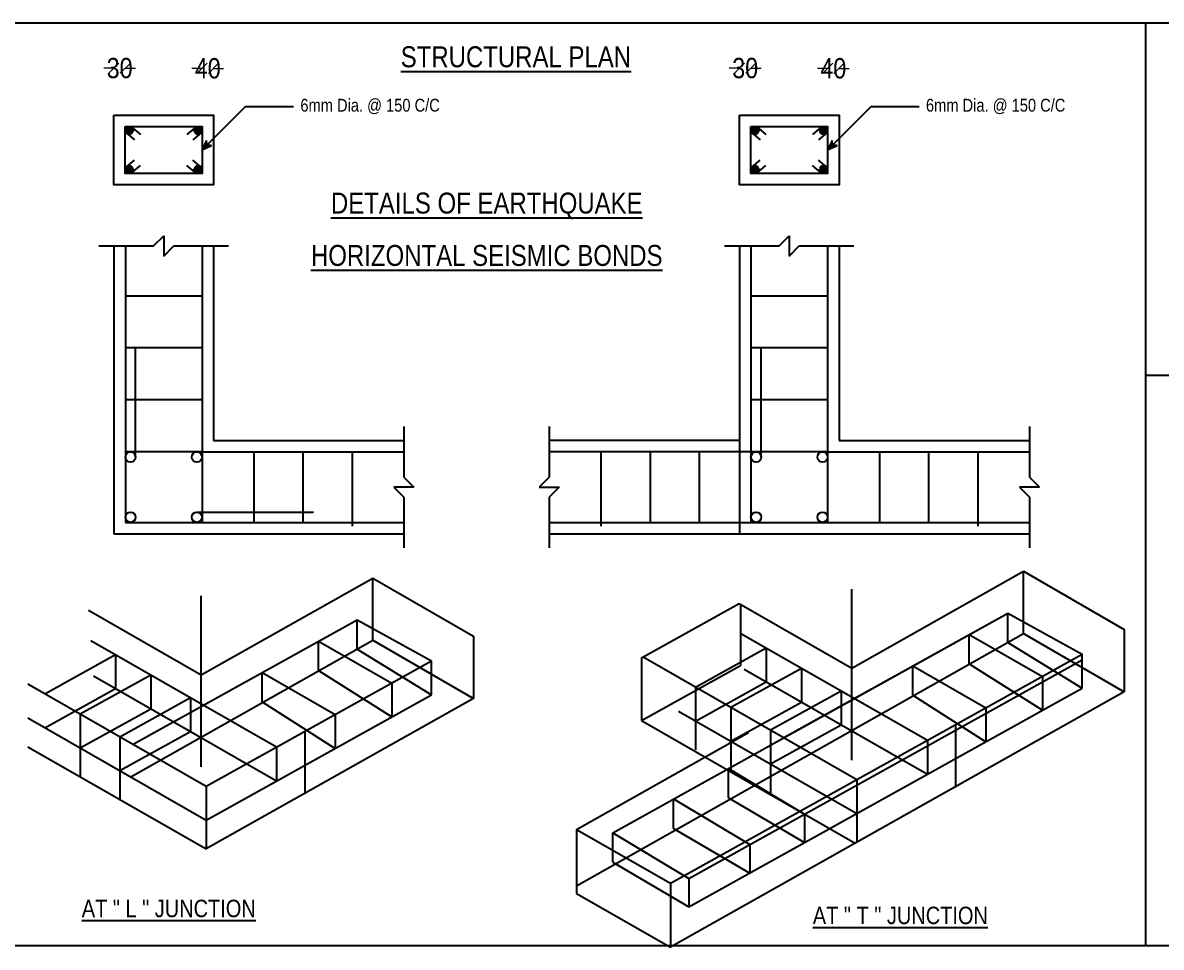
# Model space of a CAD drawing. Header units: metres. Extents: x 2865 to 2957, y -495 to -392.
# Drawn here: x 2911.56 to 2927.67, y -495.2 to -482.12 of the extents above; entities that cross this region are included whole.
import ezdxf

# ---------------------------------------------------------------- set-up
doc = ezdxf.new("R2010")
doc.units = ezdxf.units.M
doc.header["$LTSCALE"] = 12.7
doc.layers.get('Defpoints').update_dxf_attribs({"color": 140})
doc.styles.add('Annotative', font='ARIALN.TTF')
doc.styles.get("Standard").update_dxf_attribs({"font": 'ARIALN.TTF'})
doc.dimstyles.new('BLD OUTER', dxfattribs={"dimscale": 0.096, "dimtxt": 3, "dimasz": 1.5, "dimexe": 1.524, "dimexo": 3.96875, "dimgap": 0.889, "dimtad": 0, "dimzin": 0, "dimdsep": 46, "dimtxsty": 'Annotative', "dimblk": 'OBLIQUE', "dimcen": 0, "dimdle": 1.5, "dimclrd": 256, "dimadec": 0, "dimazin": 0, "dimtfac": 1, "dimtofl": 0, "dimtmove": 0, "dimatfit": 3, "dimldrblk": 'OPEN', "dimfxl": 0, "dimtolj": 1, "dimtzin": 0, "dimlwd": 18, "dimlwe": 18, "dimarcsym": 0})

# ---------------------------------------------------------------- blocks, each defined once
blk = doc.blocks.new('_Oblique')
at = {"color": 0, "linetype": 'ByBlock', "lineweight": -2}
blk.add_line((-0.5, -0.5), (0.5, 0.5), dxfattribs=at)
blk = doc.blocks.new('*D43')
at = {"lineweight": 18}
for p, q in [((2912.846, -482.76), (2912.702, -482.76)), ((2913.008, -482.76), (2913.152, -482.76))]:
    blk.add_line(p, q, dxfattribs=at)
at = {"layer": 'Defpoints', "color": 0}
for p in [(2912.846, -482.76), (2912.846, -483.374), (2913.008, -483.374)]:
    blk.add_point(p, dxfattribs=at)
at = {"lineweight": 18, "xscale": 0.144, "yscale": 0.144, "zscale": 0.144}
blk.add_blockref('_Oblique', (2912.846, -482.76), dxfattribs=at)
at = {"lineweight": 18, "xscale": 0.144, "yscale": 0.144, "zscale": 0.144, "rotation": 180}
blk.add_blockref('_Oblique', (2913.008, -482.76), dxfattribs=at)
at = {"color": 0, "insert": (2912.927, -482.76), "char_height": 0.288, "attachment_point": 5, "style": 'Annotative'}
blk.add_mtext('\\A1;30', dxfattribs=at)
blk = doc.blocks.new('_Open')
at = {"color": 0, "linetype": 'ByBlock', "lineweight": -2}
for p, q in [((-1, 0.17), (0, 0)), ((-1, -0.17), (0, 0)), ((0, 0), (-1, 0))]:
    blk.add_line(p, q, dxfattribs=at)
blk = doc.blocks.new('*D44')
at = {"lineweight": 18}
for p, q in [((2914.093, -482.763), (2913.949, -482.763)), ((2914.256, -482.763), (2914.4, -482.763))]:
    blk.add_line(p, q, dxfattribs=at)
at = {"layer": 'Defpoints', "color": 0}
for p in [(2914.256, -482.763), (2914.093, -483.374), (2914.256, -483.374)]:
    blk.add_point(p, dxfattribs=at)
at = {"lineweight": 18, "xscale": 0.144, "yscale": 0.144, "zscale": 0.144}
blk.add_blockref('_Oblique', (2914.093, -482.763), dxfattribs=at)
at = {"lineweight": 18, "xscale": 0.144, "yscale": 0.144, "zscale": 0.144, "rotation": 180}
blk.add_blockref('_Oblique', (2914.256, -482.763), dxfattribs=at)
at = {"color": 0, "insert": (2914.175, -482.763), "char_height": 0.288, "attachment_point": 5, "style": 'Annotative'}
blk.add_mtext('\\A1;40', dxfattribs=at)
blk = doc.blocks.new('*D45')
at = {"lineweight": 18}
for p, q in [((2922.951, -482.763), (2922.807, -482.763)), ((2923.113, -482.763), (2923.257, -482.763))]:
    blk.add_line(p, q, dxfattribs=at)
at = {"layer": 'Defpoints', "color": 0}
for p in [(2923.113, -482.763), (2922.951, -483.374), (2923.113, -483.374)]:
    blk.add_point(p, dxfattribs=at)
at = {"lineweight": 18, "xscale": 0.144, "yscale": 0.144, "zscale": 0.144}
blk.add_blockref('_Oblique', (2922.951, -482.763), dxfattribs=at)
at = {"lineweight": 18, "xscale": 0.144, "yscale": 0.144, "zscale": 0.144, "rotation": 180}
blk.add_blockref('_Oblique', (2923.113, -482.763), dxfattribs=at)
at = {"color": 0, "insert": (2923.032, -482.763), "char_height": 0.288, "attachment_point": 5, "style": 'Annotative'}
blk.add_mtext('\\A1;40', dxfattribs=at)
blk = doc.blocks.new('*D46')
at = {"lineweight": 18}
for p, q in [((2921.703, -482.76), (2921.559, -482.76)), ((2921.865, -482.76), (2922.009, -482.76))]:
    blk.add_line(p, q, dxfattribs=at)
at = {"layer": 'Defpoints', "color": 0}
for p in [(2921.703, -482.76), (2921.703, -483.374), (2921.865, -483.374)]:
    blk.add_point(p, dxfattribs=at)
at = {"lineweight": 18, "xscale": 0.144, "yscale": 0.144, "zscale": 0.144}
blk.add_blockref('_Oblique', (2921.703, -482.76), dxfattribs=at)
at = {"lineweight": 18, "xscale": 0.144, "yscale": 0.144, "zscale": 0.144, "rotation": 180}
blk.add_blockref('_Oblique', (2921.865, -482.76), dxfattribs=at)
at = {"color": 0, "insert": (2921.784, -482.76), "char_height": 0.288, "attachment_point": 5, "style": 'Annotative'}
blk.add_mtext('\\A1;30', dxfattribs=at)

msp = doc.modelspace()

# ---------------------------------------------------------------- hatches: boundary and pattern name
h = msp.add_hatch(color=256)
edge = h.paths.add_edge_path()
edge.add_arc((2913.0628, -483.6409), 0.0551, 0, 360)
h = msp.add_hatch(color=256)
edge = h.paths.add_edge_path()
edge.add_arc((2914.0384, -483.6409), 0.0551, 0, 360)
h = msp.add_hatch(color=256)
edge = h.paths.add_edge_path()
edge.add_arc((2921.92, -483.6409), 0.0551, 0, 360)
h = msp.add_hatch(color=256)
edge = h.paths.add_edge_path()
edge.add_arc((2922.8956, -483.6409), 0.0551, 0, 360)
for points in [[(2914.2268, -483.8533), (2914.1633, -483.848), (2914.1579, -483.7845), (2914.0934, -483.9178)], [(2923.084, -483.8533), (2923.0205, -483.848), (2923.0151, -483.7845), (2922.9506, -483.9178)]]:
    msp.add_hatch(color=256).paths.add_polyline_path(points)
h = msp.add_hatch(color=256)
edge = h.paths.add_edge_path()
edge.add_arc((2913.0628, -484.1948), 0.0551, 0, 360)
h = msp.add_hatch(color=256)
edge = h.paths.add_edge_path()
edge.add_arc((2914.0384, -484.1948), 0.0551, 0, 360)
h = msp.add_hatch(color=256)
edge = h.paths.add_edge_path()
edge.add_arc((2921.92, -484.1948), 0.0551, 0, 360)
h = msp.add_hatch(color=256)
edge = h.paths.add_edge_path()
edge.add_arc((2922.8956, -484.1948), 0.0551, 0, 360)

# ---------------------------------------------------------------- linework, layer by layer
for p, q in [((2914.7083, -483.303), (2914.1633, -483.848)), ((2914.7083, -483.303), (2915.3908, -483.303)), ((2923.5655, -483.303), (2923.0205, -483.848)), ((2923.5655, -483.303), (2924.248, -483.303)), ((2913.0186, -483.6738), (2913.1377, -483.7725)), ((2913.0874, -483.5858), (2913.2212, -483.6963)), ((2914.0138, -483.5858), (2913.8799, -483.6963)), ((2914.0826, -483.6738), (2913.9634, -483.7725)), ((2921.8758, -483.6738), (2921.995, -483.7725)), ((2921.9446, -483.5858), (2922.0785, -483.6963)), ((2922.871, -483.5858), (2922.7371, -483.6963)), ((2922.9398, -483.6738), (2922.8206, -483.7725)), ((2914.1579, -483.7845), (2914.0934, -483.9178)), ((2914.0934, -483.9178), (2914.2268, -483.8533)), ((2914.1633, -483.848), (2914.1579, -483.7845)), ((2914.2268, -483.8533), (2914.1633, -483.848)), ((2923.0151, -483.7845), (2922.9506, -483.9178)), ((2922.9506, -483.9178), (2923.084, -483.8533)), ((2923.0205, -483.848), (2923.0151, -483.7845)), ((2923.084, -483.8533), (2923.0205, -483.848)), ((2913.0186, -484.1619), (2913.1377, -484.0632)), ((2913.0874, -484.2498), (2913.2212, -484.1394)), ((2914.0138, -484.2498), (2913.8799, -484.1394)), ((2914.0826, -484.1619), (2913.9634, -484.0632)), ((2921.8758, -484.1619), (2921.995, -484.0632)), ((2921.9446, -484.2498), (2922.0785, -484.1394)), ((2922.871, -484.2498), (2922.7371, -484.1394)), ((2922.9398, -484.1619), (2922.8206, -484.0632)), ((2913.4089, -485.2765), (2913.5509, -485.1345)), ((2913.5509, -485.1345), (2913.5509, -485.4185)), ((2922.2661, -485.2765), (2922.4081, -485.1345)), ((2922.4081, -485.1345), (2922.4081, -485.4185)), ((2912.6348, -485.2765), (2913.4089, -485.2765)), ((2912.8462, -485.2765), (2912.8462, -489.3504)), ((2913.0084, -485.2765), (2913.0084, -489.1882)), ((2913.5509, -485.4185), (2913.6929, -485.2765)), ((2913.6929, -485.2765), (2914.4671, -485.2765)), ((2914.0934, -485.2765), (2914.0934, -488.1913)), ((2914.2556, -485.2765), (2914.2556, -488.0291)), ((2921.492, -485.2765), (2922.2661, -485.2765)), ((2921.7034, -485.2765), (2921.7034, -489.3504)), ((2921.8656, -485.2765), (2921.8656, -489.1882)), ((2922.4081, -485.4185), (2922.5501, -485.2765)), ((2922.5501, -485.2765), (2923.3243, -485.2765)), ((2922.9506, -485.2765), (2922.9506, -488.1913)), ((2923.1129, -485.2765), (2923.1129, -488.0291)), ((2914.0934, -485.9849), (2913.0084, -485.9849)), ((2922.9506, -485.9849), (2921.8656, -485.9849)), ((2914.0934, -486.7203), (2913.0084, -486.7203)), ((2913.1532, -488.2637), (2913.1532, -486.7203)), ((2922.9506, -486.7203), (2921.8656, -486.7203)), ((2922.0104, -488.2637), (2922.0104, -486.7203)), ((2914.0934, -487.4558), (2913.0084, -487.4558)), ((2922.9506, -487.4558), (2921.8656, -487.4558)), ((2916.9508, -487.8309), (2916.9508, -488.5477)), ((2919.0083, -487.8309), (2919.0083, -488.5477)), ((2925.808, -487.8309), (2925.808, -488.5477)), ((2914.2556, -488.0291), (2916.9508, -488.0291)), ((2921.7034, -488.0291), (2919.0083, -488.0291)), ((2923.1129, -488.0291), (2925.808, -488.0291)), ((2914.0934, -488.1913), (2913.0084, -488.1913)), ((2914.0934, -488.1913), (2916.9508, -488.1913)), ((2914.0934, -488.1913), (2914.0934, -489.1882)), ((2914.8289, -488.1913), (2914.8289, -489.1882)), ((2915.5221, -488.1913), (2915.5221, -489.1882)), ((2916.2209, -488.1913), (2916.2209, -489.2414)), ((2922.9506, -488.1913), (2919.0083, -488.1913)), ((2919.7381, -488.1913), (2919.7381, -489.2414)), ((2920.4369, -488.1913), (2920.4369, -489.1882)), ((2921.1301, -488.1913), (2921.1301, -489.1882)), ((2922.9506, -488.1913), (2922.9506, -489.1882)), ((2922.9506, -488.1913), (2925.808, -488.1913)), ((2923.6861, -488.1913), (2923.6861, -489.1882)), ((2924.3793, -488.1913), (2924.3793, -489.1882)), ((2925.0782, -488.1913), (2925.0782, -489.2414)), ((2916.9508, -488.5477), (2917.0928, -488.6897)), ((2919.0083, -488.5477), (2918.8662, -488.6897)), ((2925.808, -488.5477), (2925.95, -488.6897)), ((2917.0928, -488.6897), (2916.8088, -488.6897)), ((2916.8088, -488.6897), (2916.9508, -488.8318)), ((2918.8662, -488.6897), (2919.1503, -488.6897)), ((2919.1503, -488.6897), (2919.0083, -488.8318)), ((2925.666, -488.6897), (2925.808, -488.8318)), ((2925.95, -488.6897), (2925.666, -488.6897)), ((2916.9508, -488.8318), (2916.9508, -489.5486)), ((2919.0083, -488.8318), (2919.0083, -489.5486)), ((2925.808, -488.8318), (2925.808, -489.5486)), ((2914.021, -489.0434), (2915.671, -489.0434)), ((2913.0084, -489.1882), (2916.9508, -489.1882)), ((2919.0083, -489.1882), (2925.808, -489.1882)), ((2912.8462, -489.3504), (2916.9508, -489.3504)), ((2919.0083, -489.3504), (2925.808, -489.3504)), ((2914.0813, -491.3477), (2916.5129, -489.976)), ((2916.5129, -489.976), (2917.9379, -490.799)), ((2916.5129, -490.8566), (2916.5129, -489.976)), ((2923.2938, -491.2531), (2925.7254, -489.8814)), ((2925.7254, -490.762), (2925.7254, -489.8814)), ((2925.7254, -489.8814), (2927.1504, -490.7044)), ((2923.2872, -490.1347), (2923.2872, -492.5525)), ((2914.0746, -490.2292), (2914.0746, -492.6471)), ((2912.4863, -490.4332), (2914.0813, -491.3477)), ((2919.909, -493.5826), (2925.4797, -490.4861)), ((2920.3161, -491.1073), (2921.6988, -490.3387)), ((2921.6988, -490.3387), (2923.2938, -491.2531)), ((2921.7191, -490.3503), (2921.7191, -491.2133)), ((2922.331, -492.2347), (2925.5029, -490.4716)), ((2925.5029, -490.8875), (2925.5029, -490.4716)), ((2925.5029, -490.4716), (2926.5566, -491.0539)), ((2913.1185, -492.3293), (2916.2904, -490.5662)), ((2916.2904, -490.5662), (2917.3441, -491.1485)), ((2916.2904, -490.9821), (2916.2904, -490.5662)), ((2917.9379, -490.799), (2917.9379, -491.6795)), ((2919.3974, -494.3315), (2925.7254, -490.762)), ((2921.7336, -490.7658), (2924.363, -492.2733)), ((2924.9575, -491.1906), (2924.9575, -490.7748)), ((2924.9575, -490.7748), (2925.9919, -491.3678)), ((2925.7254, -490.762), (2927.1504, -491.585)), ((2927.1504, -490.7044), (2927.1504, -491.585)), ((2912.5211, -490.8604), (2915.1504, -492.3678)), ((2913.0843, -492.7906), (2916.5129, -490.8566)), ((2915.745, -490.8694), (2916.7794, -491.4624)), ((2915.745, -491.2852), (2915.745, -490.8694)), ((2916.2904, -490.9821), (2917.3441, -491.6294)), ((2916.5129, -490.8566), (2917.9379, -491.6795)), ((2921.0827, -491.5197), (2922.0808, -490.9649)), ((2922.0808, -490.9649), (2922.0808, -491.4457)), ((2925.5029, -490.8875), (2926.5566, -491.5348)), ((2911.8702, -491.6143), (2912.8683, -491.0595)), ((2912.8683, -491.0595), (2912.8683, -491.5403)), ((2920.3161, -491.1073), (2920.3161, -491.9932)), ((2920.3397, -491.0941), (2923.3659, -492.8275)), ((2920.7252, -494.2953), (2926.5566, -491.0539)), ((2920.9859, -494.2289), (2926.5566, -491.1324)), ((2926.5566, -491.5348), (2926.5566, -491.0539)), ((2914.1534, -492.9221), (2917.3441, -491.1485)), ((2915.745, -491.2852), (2916.7794, -491.9432)), ((2917.3441, -491.6294), (2917.3441, -491.1485)), ((2920.3161, -491.9932), (2921.7191, -491.2133)), ((2921.5813, -491.8053), (2922.5794, -491.2504)), ((2921.7678, -491.2663), (2924.363, -492.7541)), ((2922.5794, -491.2504), (2922.5794, -491.7313)), ((2924.1561, -491.6361), (2924.1561, -491.2203)), ((2924.1561, -491.2203), (2925.1904, -491.8133)), ((2924.9575, -491.1906), (2925.9919, -491.8487)), ((2912.3687, -491.8999), (2913.3669, -491.345)), ((2912.5553, -491.3609), (2915.1504, -492.8487)), ((2913.3669, -491.345), (2913.3669, -491.8259)), ((2914.9436, -491.3149), (2915.9779, -491.9079)), ((2914.9436, -491.7307), (2914.9436, -491.3149)), ((2916.7794, -491.4624), (2916.7794, -491.9432)), ((2921.0827, -492.0006), (2922.0808, -491.4457)), ((2925.9919, -491.3678), (2925.9919, -491.8487)), ((2911.6283, -491.4758), (2914.1534, -492.9221)), ((2911.8702, -492.0952), (2912.8683, -491.5403)), ((2927.1504, -491.585), (2920.7252, -495.202)), ((2920.9859, -494.6313), (2926.5566, -491.5348)), ((2921.0827, -491.5197), (2921.0827, -492.4077)), ((2922.1434, -492.1272), (2923.1415, -491.5724)), ((2923.1415, -491.5724), (2923.1415, -492.0533)), ((2912.9308, -492.2218), (2913.929, -491.667)), ((2913.929, -491.667), (2913.929, -492.1478)), ((2914.1534, -493.4029), (2917.3441, -491.6294)), ((2917.9379, -491.6795), (2914.1534, -493.81)), ((2914.9436, -491.7307), (2915.9779, -492.3888)), ((2921.5813, -492.2861), (2922.5794, -491.7313)), ((2924.1561, -491.6361), (2925.1904, -492.2942)), ((2912.3687, -492.3807), (2913.3669, -491.8259)), ((2912.3687, -491.8999), (2912.3687, -492.7878)), ((2915.9779, -491.9079), (2915.9779, -492.3888)), ((2920.8408, -491.862), (2923.3659, -493.3083)), ((2921.5813, -491.8053), (2921.5813, -492.6932)), ((2925.1904, -491.8133), (2925.1904, -492.2942)), ((2911.6283, -491.9566), (2914.1534, -493.4029)), ((2920.3161, -491.9932), (2923.3428, -493.7285)), ((2922.1434, -492.6081), (2923.1415, -492.0533)), ((2924.7619, -492.0515), (2924.7619, -492.9395)), ((2912.9308, -492.7027), (2913.929, -492.1478)), ((2912.9308, -492.2218), (2912.9308, -493.1098)), ((2915.5494, -492.1461), (2915.5494, -493.0341)), ((2919.3974, -493.5348), (2921.829, -492.1631)), ((2922.1434, -492.1272), (2922.1434, -493.0152)), ((2911.6283, -492.3637), (2914.1534, -493.81)), ((2915.1504, -492.3678), (2915.1504, -492.8487)), ((2924.363, -492.2733), (2924.363, -492.7541)), ((2921.5489, -492.6711), (2922.6258, -493.3174)), ((2921.5489, -493.0869), (2921.5489, -492.6711)), ((2923.3659, -492.8275), (2923.3659, -493.7154)), ((2914.1534, -492.9221), (2914.1534, -493.81)), ((2920.7709, -493.1035), (2921.8478, -493.7498)), ((2920.7709, -493.5194), (2920.7709, -493.1035)), ((2921.5489, -493.0869), (2922.6258, -493.7197)), ((2922.6258, -493.3174), (2922.6258, -493.7197)), ((2919.3974, -493.5348), (2920.7252, -494.2953)), ((2919.3974, -493.5348), (2919.3974, -494.4415)), ((2920.7709, -493.5194), (2921.8478, -494.1522)), ((2919.909, -493.5826), (2920.9859, -494.2289)), ((2919.909, -493.9985), (2919.909, -493.5826)), ((2921.8478, -493.7498), (2921.8478, -494.1522)), ((2919.909, -493.9985), (2920.9859, -494.6313)), ((2920.7252, -494.2953), (2920.7252, -495.202)), ((2920.9859, -494.2289), (2920.9859, -494.6313)), ((2919.3974, -494.4415), (2920.7252, -495.202))]:
    msp.add_line(p, q)
for points in [[(2954.1369, -487.1042), (2954.1369, -495.183), (2891.2671, -495.183), (2891.2671, -482.1172), (2945.8281, -482.1172)], [(2927.4495, -482.1172), (2927.4495, -495.183)], [(2927.4495, -487.1042), (2954.1369, -487.1042)]]:
    msp.add_lwpolyline(points)
for points in [[(2912.8455, -483.4236), (2914.2556, -483.4236), (2914.2556, -484.4121), (2912.8455, -484.4121)], [(2921.7027, -483.4236), (2923.1129, -483.4236), (2923.1129, -484.4121), (2921.7027, -484.4121)], [(2913.0077, -483.5858), (2914.0934, -483.5858), (2914.0934, -484.2498), (2913.0077, -484.2498)], [(2921.8649, -483.5858), (2922.9506, -483.5858), (2922.9506, -484.2498), (2921.8649, -484.2498)]]:
    msp.add_lwpolyline(points, close=True)
for centre, radius in [((2913.0628, -483.6409), 0.0551), ((2914.0384, -483.6409), 0.0551), ((2921.92, -483.6409), 0.0551), ((2922.8956, -483.6409), 0.0551), ((2913.0628, -484.1948), 0.0551), ((2914.0384, -484.1948), 0.0551), ((2921.92, -484.1948), 0.0551), ((2922.8956, -484.1948), 0.0551), ((2913.0808, -488.2637), 0.0724), ((2914.021, -488.2637), 0.0724), ((2921.938, -488.2637), 0.0724), ((2922.8783, -488.2637), 0.0724), ((2913.0808, -489.1158), 0.0724), ((2914.021, -489.1158), 0.0724), ((2921.938, -489.1158), 0.0724), ((2922.8783, -489.1158), 0.0724)]:
    msp.add_circle(centre, radius)

# ---------------------------------------------------------------- texts
at = {"char_height": 0.296266, "width": 29.613187, "attachment_point": 2, "line_spacing_factor": 1.5}
for s, insert in [('{\\LSTRUCTURAL PLAN}', (2918.5376, -482.4503)), ('{\\LDETAILS OF EARTHQUAKE\\PHORIZONTAL SEISMIC BONDS}', (2918.1252, -484.5213))]:
    msp.add_mtext(s, dxfattribs=dict(at, insert=insert))
at = {"attachment_point": 1}
for s, insert, char_height, width in [('6mm Dia. @ 150 C/C', (2915.4863, -483.1937), 0.181051, 3.768128), ('6mm Dia. @ 150 C/C', (2924.3436, -483.1937), 0.181051, 3.768128), ('{\\LAT " L " JUNCTION}', (2912.3911, -494.5298), 0.246888, 5.401704), ('{\\LAT " T " JUNCTION}', (2922.7416, -494.6285), 0.246888, 5.401704)]:
    msp.add_mtext(s, dxfattribs=dict(at, insert=insert, char_height=char_height, width=width))

# ---------------------------------------------------------------- dimensions: what is measured, and where the dimension line sits
for base, p1, p2, angle, text, picture, middle in [((2912.8455, -482.7597), (2913.0077, -483.3741), (2912.8455, -483.3741), 180, '30', '*D43', (2912.9266, -482.7597)), ((2914.2556, -482.763), (2914.0934, -483.3741), (2914.2556, -483.3741), 0, '40', '*D44', (2914.1745, -482.763)), ((2921.7027, -482.7597), (2921.8649, -483.3741), (2921.7027, -483.3741), 180, '30', '*D46', (2921.7838, -482.7597)), ((2923.1129, -482.763), (2922.9506, -483.3741), (2923.1129, -483.3741), 0, '40', '*D45', (2923.0318, -482.763))]:
    dim = msp.add_linear_dim(base=base, p1=p1, p2=p2, angle=angle, text=text, dimstyle='BLD OUTER', override={"dimlfac": 2, "dimpost": '\\X', "dimse1": 1, "dimse2": 1})
    dim.commit()
    dim.dimension.update_dxf_attribs({"geometry": picture, "text_midpoint": middle, "dimtype": 161})

doc.saveas('drawing.dxf')
